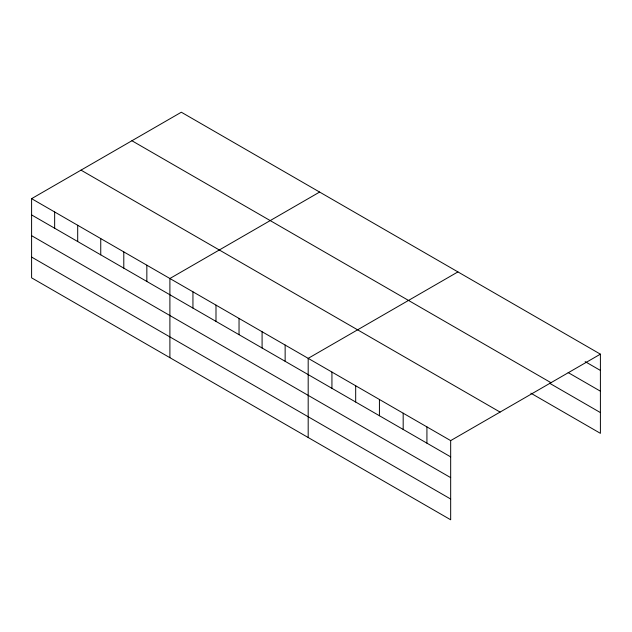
<?xml version="1.0" encoding="UTF-8"?>
<svg xmlns="http://www.w3.org/2000/svg" width="632" height="632" viewBox="0 0 632 632"><rect width="100%" height="100%" fill="white"/><g stroke="black" fill="none" stroke-linecap="round" stroke-linejoin="round"><path stroke-width="0.95" d="M450.671 477.634L450.671 440.615L31.6 198.661L31.6 277.835L450.671 519.781L450.671 477.634L31.6 235.681M530.856 393.183L600.4 433.339L600.4 354.165L181.329 112.22L31.6 198.661M319.618 192.065L169.897 278.507L169.897 357.673M457.916 271.902L308.187 358.352L308.187 437.518M450.671 440.615L600.4 354.165M585.137 361.615L600.4 370.431M568.168 372.58L600.4 391.184M131.914 140.746L550.993 382.692M549.516 383.197L600.4 412.578M81.007 170.134L500.086 412.088M31.6 214.92L450.671 456.873M31.6 257.074L450.671 499.019M426.924 426.9L426.924 443.158M403.177 413.194L403.177 429.452M379.429 399.479L379.429 415.738M355.682 385.773L355.682 402.031M331.934 372.058L331.934 388.317M285.143 345.04L285.143 361.299M262.09 331.737L262.09 347.995M239.038 318.425L239.038 334.683M215.994 305.122L215.994 321.38M192.942 291.81L192.942 308.068M146.845 265.195L146.845 281.461M123.793 251.892L123.793 268.15M100.749 238.588L100.749 254.846M77.697 225.276L77.697 241.535M54.652 211.973L54.652 228.231"/></g></svg>
